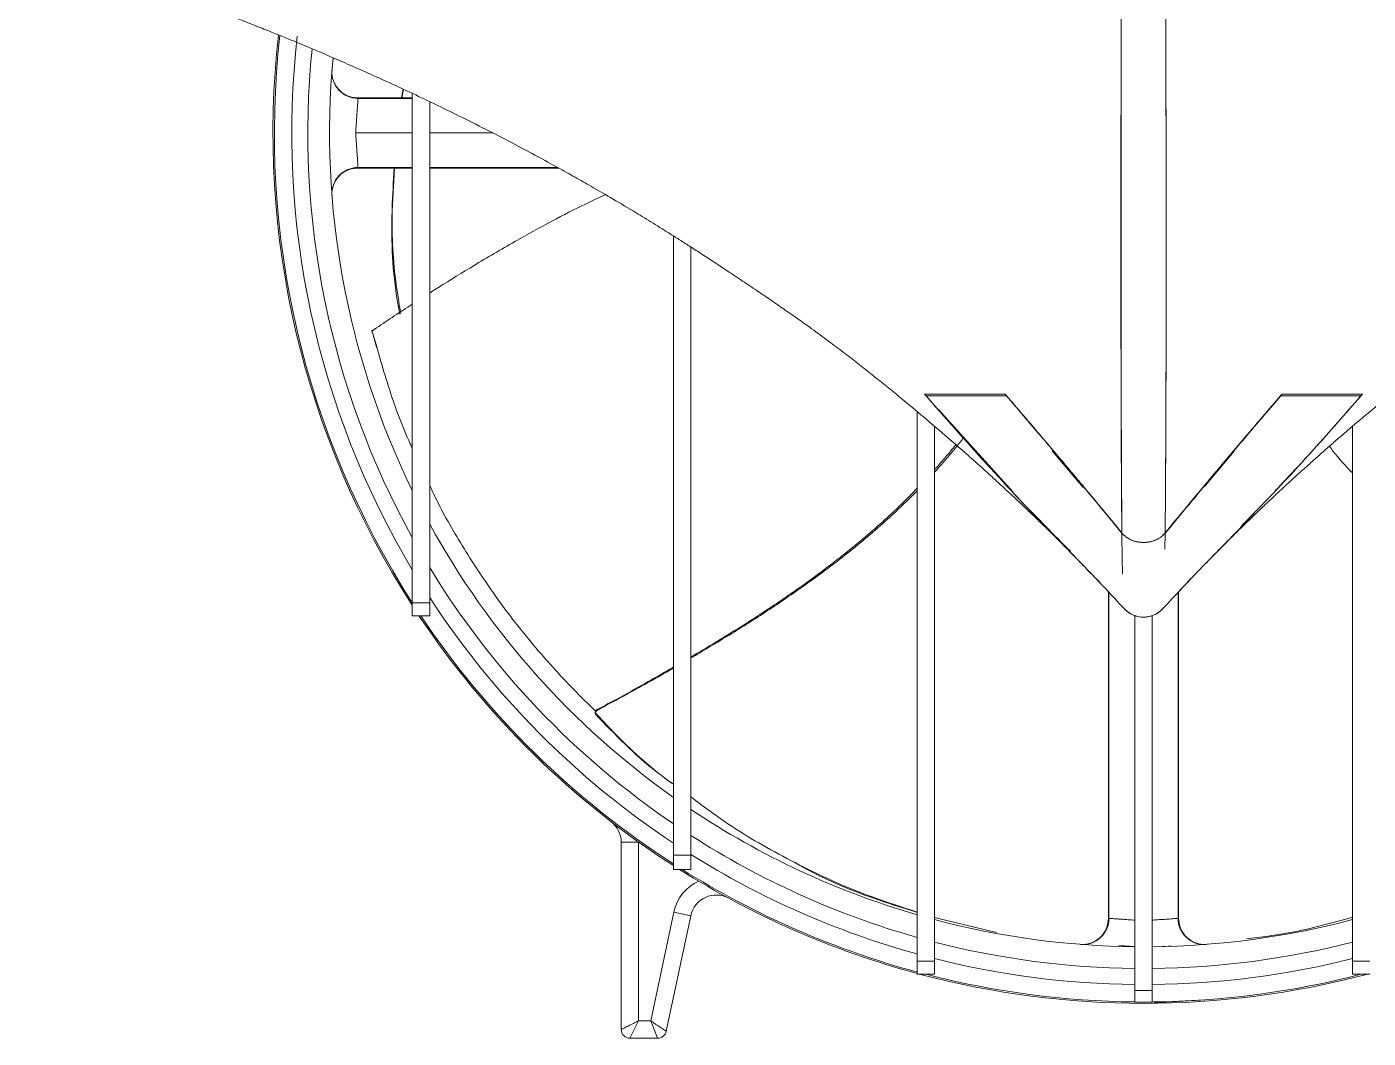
# Model space of a CAD drawing. Header units: millimetres. Extents: x 744 to 5705, y 930 to 4879.
# Drawn here: x 5350.9 to 5505, y 3302.5 to 3418.7 of the extents above; entities that cross this region are included whole.
import ezdxf

# ---------------------------------------------------------------- set-up
doc = ezdxf.new("R2010")
doc.units = ezdxf.units.MM
doc.header["$MEASUREMENT"] = 0

msp = doc.modelspace()

# ---------------------------------------------------------------- linework, layer by layer
at = {"color": 8, "linetype": 'Continuous', "lineweight": 15, "true_color": 0x808080}
for p, q in [((5385.93, 3413.67), (5385.92, 3413.59)), ((5395.15, 3410.51), (5388.92, 3410.51)), ((5388.65, 3406.54), (5395.15, 3406.54)), ((5397.15, 3406.54), (5404.41, 3406.54)), ((5388.92, 3402.58), (5395.15, 3402.58)), ((5388.93, 3402.51), (5388.92, 3402.58)), ((5397.15, 3402.58), (5411.86, 3402.58)), ((5476.67, 3360.4), (5476.67, 3360.58)), ((5481.64, 3360.58), (5481.62, 3358.74)), ((5475.19, 3316.31), (5475.19, 3353.77)), ((5483.12, 3316.31), (5483.12, 3353.77)), ((5483.19, 3316.32), (5483.12, 3316.31)), ((5476.32, 3313.18), (5478.15, 3313.09))]:
    msp.add_line(p, q, dxfattribs=at)
at = {"color": 7, "linetype": 'Continuous', "lineweight": 15, "true_color": 0xffffff}
for p, q in [((5385.94, 3413.81), (5385.95, 3413.67)), ((5395.15, 3410.58), (5388.92, 3410.58)), ((5394.09, 3411.59), (5393.93, 3410.58)), ((5393.95, 3410.58), (5394.13, 3411.57)), ((5395.15, 3352.55), (5395.15, 3411.09)), ((5397.15, 3352.55), (5397.15, 3410.14)), ((5388.93, 3402.51), (5395.15, 3402.51)), ((5397.15, 3402.51), (5411.97, 3402.51)), ((5425.15, 3323.57), (5425.15, 3394.72)), ((5427.15, 3323.57), (5427.15, 3393.44)), ((5391.1, 3381.86), (5390.57, 3383.63)), ((5454, 3376.54), (5454.01, 3376.54)), ((5463.24, 3376.54), (5454, 3376.54)), ((5454.18, 3376.34), (5459.11, 3376.34)), ((5456.18, 3376.54), (5458.74, 3376.54)), ((5463.24, 3376.54), (5463.25, 3376.54)), ((5463.25, 3376.54), (5463.24, 3376.54)), ((5463.24, 3376.54), (5463.25, 3376.54)), ((5494.93, 3376.34), (5504.13, 3376.34)), ((5504.31, 3376.54), (5495.07, 3376.54)), ((5503.97, 3376.17), (5504.31, 3376.54)), ((5455.6, 3374.78), (5464.18, 3365.28)), ((5453.15, 3311.4), (5453.15, 3374.53)), ((5455.15, 3311.4), (5455.15, 3372.84)), ((5503.15, 3372.83), (5503.15, 3311.4)), ((5472.24, 3365.8), (5468.68, 3370.03)), ((5489.58, 3369.97), (5486.2, 3365.95)), ((5470.83, 3358.29), (5469.03, 3360.13)), ((5476.75, 3360.5), (5476.67, 3360.58)), ((5481.64, 3360.58), (5481.57, 3360.51)), ((5475.12, 3353.83), (5475.12, 3316.31)), ((5483.19, 3316.32), (5483.19, 3353.83)), ((5395.15, 3352.55), (5397.15, 3352.55)), ((5395.15, 3351.05), (5395.15, 3352.55)), ((5397.15, 3351.05), (5397.15, 3352.55)), ((5395.15, 3351.05), (5397.15, 3351.05)), ((5478.15, 3308.03), (5478.15, 3351.14)), ((5480.15, 3308.03), (5480.15, 3351.08)), ((5419.15, 3325.06), (5421.15, 3325.06)), ((5419.15, 3325.06), (5419.15, 3303.54)), ((5421.15, 3325.08), (5421.15, 3325.06)), ((5421.15, 3325.06), (5421.15, 3304.54)), ((5425.15, 3323.57), (5427.15, 3323.57)), ((5425.15, 3321.93), (5425.15, 3323.57)), ((5427.15, 3321.93), (5427.15, 3323.57)), ((5425.15, 3321.93), (5427.15, 3321.93)), ((5422.54, 3304.54), (5425.19, 3317.03)), ((5427.14, 3316.61), (5424.32, 3303.34)), ((5425.19, 3317.03), (5427.14, 3316.61)), ((5455.15, 3316.42), (5462.26, 3314.69)), ((5477.03, 3313.07), (5476.32, 3313.11)), ((5482, 3313.11), (5481.28, 3313.07)), ((5482.38, 3313.13), (5482, 3313.11)), ((5453.15, 3311.4), (5455.15, 3311.4)), ((5453.15, 3309.88), (5453.15, 3311.4)), ((5455.15, 3309.88), (5455.15, 3311.4)), ((5505.15, 3311.4), (5503.15, 3311.4)), ((5503.15, 3311.4), (5503.15, 3309.88)), ((5453.15, 3309.88), (5455.15, 3309.88)), ((5505.15, 3309.88), (5503.15, 3309.88)), ((5478.15, 3308.03), (5480.15, 3308.03)), ((5478.15, 3306.7), (5478.15, 3308.03)), ((5480.15, 3306.7), (5480.15, 3308.03)), ((5480.38, 3306.61), (5485.69, 3306.92)), ((5478.15, 3306.7), (5480.15, 3306.7)), ((5420.15, 3302.54), (5421.15, 3304.54)), ((5422.54, 3304.54), (5421.15, 3304.54)), ((5422.54, 3304.54), (5423.34, 3302.54)), ((5423.34, 3302.54), (5420.15, 3302.54))]:
    msp.add_line(p, q, dxfattribs=at)
for centre, radius, start, end in [((5479.15, 3406.54), 100, 173.544, 212.8599), ((5479.15, 3406.54), 99.84, 173.5668, 212.7199), ((5479.15, 3406.54), 97.84, 173.4694, 210.8491), ((5479.15, 3406.54), 93.5, 174.7079, 206.052), ((5388.92, 3413.51), 3, 175.5941, 270.0062), ((5388.92, 3399.58), 3, 89.9938, 184.4059), ((5479.15, 3406.54), 93.5, 208.7168, 234.7223), ((5479.15, 3406.54), 97.84, 213.0621, 236.5021), ((5479.15, 3406.54), 100, 213.7065, 237.3164), ((5479.15, 3406.54), 99.84, 213.7668, 237.2585), ((5479.15, 3406.54), 93.5, 236.2101, 253.8547), ((5416.15, 3325.06), 3, 0, 52.2911), ((5479.15, 3406.54), 97.84, 237.8955, 254.5895), ((5479.15, 3406.54), 100, 237.7946, 254.9299), ((5479.15, 3406.54), 99.84, 237.9381, 254.9056), ((5430.08, 3315.99), 5, 113.5547, 168), ((5430.08, 3315.99), 3, 61.5454, 168), ((5479.15, 3406.54), 93.5, 255.1266, 269.3872), ((5472.19, 3316.31), 3, 265.5941, 0.0062), ((5479.15, 3406.54), 93.5, 270.6128, 284.8734), ((5486.12, 3316.31), 3, 179.9938, 274.4059), ((5479.15, 3406.54), 97.84, 255.8009, 269.4144), ((5479.15, 3406.54), 97.84, 270.5856, 284.1991), ((5479.15, 3406.54), 100, 255.1549, 284.8451), ((5479.15, 3406.54), 99.84, 255.4992, 269.4261), ((5479.15, 3406.54), 99.84, 270.5739, 284.5008), ((5420.15, 3303.54), 1, 180, 270), ((5423.34, 3303.54), 1, 270, 348)]:
    msp.add_arc(centre, radius, start, end, dxfattribs=at)
at = {"color": 8, "linetype": 'Continuous', "lineweight": 15, "true_color": 0x808080}
for start, end in [(174.2376, 208.955), (211.3322, 235.7711), (237.2028, 254.2861), (255.5225, 269.4032), (270.5968, 284.4775)]:
    msp.add_arc((5479.15, 3406.54), 96, start, end, dxfattribs=at)
at = {"color": 7, "linetype": 'Continuous', "lineweight": 15, "true_color": 0xffffff}
for points, knots in [([(5476.67, 3532.71), (5476.67, 3527.46), (5476.67, 3522.22), (5476.67, 3511.76), (5476.67, 3506.55), (5476.67, 3496.16), (5476.66, 3490.99), (5476.66, 3480.73), (5476.65, 3475.63), (5476.64, 3465.57), (5476.64, 3460.59), (5476.62, 3450.82), (5476.62, 3446.01), (5476.61, 3436.62), (5476.6, 3432.05), (5476.59, 3426.5), (5476.59, 3425.4), (5476.59, 3423.23), (5476.59, 3422.15), (5476.58, 3418.97), (5476.58, 3416.9), (5476.57, 3410.84), (5476.57, 3407.03), (5476.56, 3399.87), (5476.56, 3396.53), (5476.56, 3390.34), (5476.56, 3387.48), (5476.56, 3384.2), (5476.56, 3383.56), (5476.57, 3382.3), (5476.57, 3381.69), (5476.57, 3379.9), (5476.57, 3378.76), (5476.58, 3375.54), (5476.59, 3373.62), (5476.6, 3370.17), (5476.61, 3368.63), (5476.62, 3365.86), (5476.63, 3364.64), (5476.65, 3362.43), (5476.66, 3361.46), (5476.67, 3360.58)], [0, 0, 0, 0, 0.0625, 0.0625, 0.125, 0.125, 0.1875, 0.1875, 0.25, 0.25, 0.3125, 0.3125, 0.375, 0.375, 0.4375, 0.4375, 0.453125, 0.453125, 0.46875, 0.46875, 0.5, 0.5, 0.5625, 0.5625, 0.625, 0.625, 0.6875, 0.6875, 0.703125, 0.703125, 0.71875, 0.71875, 0.75, 0.75, 0.8125, 0.8125, 0.875, 0.875, 0.9375, 0.9375, 1, 1, 1, 1]), ([(5476.69, 3532.71), (5476.69, 3532.38), (5476.69, 3531.73), (5476.69, 3530.41), (5476.69, 3528.76), (5476.69, 3526.79), (5476.69, 3524.16), (5476.69, 3520.87), (5476.69, 3517.04), (5476.69, 3513.1), (5476.69, 3507.87), (5476.68, 3501.24), (5476.68, 3493.45), (5476.67, 3483.12), (5476.66, 3470.86), (5476.64, 3455.9), (5476.63, 3443.96), (5476.62, 3434.25), (5476.6, 3425.26), (5476.59, 3416.51), (5476.58, 3408.12), (5476.58, 3401.99), (5476.57, 3396.11), (5476.57, 3389.99), (5476.58, 3383.6), (5476.59, 3378.51), (5476.6, 3374.67), (5476.61, 3371.88), (5476.62, 3369.37), (5476.63, 3367.2), (5476.64, 3365.26), (5476.65, 3363.9), (5476.66, 3362.97), (5476.66, 3362.4), (5476.67, 3361.8), (5476.67, 3361.19), (5476.68, 3360.79), (5476.68, 3360.58)], [0, 0, 0, 0, 0.003921, 0.007842, 0.015685, 0.023527, 0.031369, 0.047054, 0.062739, 0.077172, 0.094107, 0.125475, 0.156842, 0.188209, 0.250915, 0.307596, 0.376129, 0.406152, 0.438862, 0.501471, 0.535223, 0.572435, 0.60585, 0.643329, 0.695381, 0.750697, 0.779452, 0.813108, 0.845464, 0.875343, 0.905632, 0.937603, 0.948085, 0.959565, 0.972045, 0.985523, 1, 1, 1, 1]), ([(5481.64, 3360.58), (5481.65, 3361.46), (5481.66, 3362.43), (5481.68, 3364.64), (5481.69, 3365.86), (5481.7, 3368.63), (5481.71, 3370.17), (5481.72, 3373.62), (5481.73, 3375.54), (5481.74, 3378.76), (5481.74, 3379.9), (5481.74, 3381.69), (5481.74, 3382.3), (5481.74, 3383.56), (5481.75, 3384.2), (5481.75, 3387.48), (5481.75, 3390.34), (5481.75, 3396.53), (5481.75, 3399.87), (5481.74, 3407.03), (5481.74, 3410.84), (5481.73, 3416.9), (5481.73, 3418.97), (5481.72, 3422.15), (5481.72, 3423.23), (5481.72, 3425.4), (5481.72, 3426.5), (5481.71, 3432.05), (5481.7, 3436.62), (5481.69, 3446.01), (5481.69, 3450.82), (5481.67, 3460.59), (5481.67, 3465.57), (5481.66, 3475.63), (5481.65, 3480.73), (5481.65, 3490.99), (5481.64, 3496.16), (5481.64, 3506.55), (5481.64, 3511.76), (5481.64, 3522.22), (5481.64, 3527.46), (5481.64, 3532.71)], [0, 0, 0, 0, 0.0625, 0.0625, 0.125, 0.125, 0.1875, 0.1875, 0.25, 0.25, 0.28125, 0.28125, 0.296875, 0.296875, 0.3125, 0.3125, 0.375, 0.375, 0.4375, 0.4375, 0.5, 0.5, 0.53125, 0.53125, 0.546875, 0.546875, 0.5625, 0.5625, 0.625, 0.625, 0.6875, 0.6875, 0.75, 0.75, 0.8125, 0.8125, 0.875, 0.875, 0.9375, 0.9375, 1, 1, 1, 1]), ([(5481.64, 3360.58), (5481.64, 3360.7), (5481.65, 3360.92), (5481.65, 3361.27), (5481.65, 3361.61), (5481.66, 3361.95), (5481.66, 3362.28), (5481.66, 3362.6), (5481.66, 3362.92), (5481.67, 3363.23), (5481.67, 3363.99), (5481.68, 3365.26), (5481.69, 3367.2), (5481.7, 3369.37), (5481.72, 3371.88), (5481.73, 3374.67), (5481.74, 3378.39), (5481.75, 3383.19), (5481.75, 3389.26), (5481.75, 3395.29), (5481.75, 3401.41), (5481.74, 3407.8), (5481.73, 3416.39), (5481.72, 3425.26), (5481.71, 3434.25), (5481.69, 3443.96), (5481.68, 3455.9), (5481.66, 3470.86), (5481.65, 3483.12), (5481.64, 3493.45), (5481.64, 3501.24), (5481.64, 3507.87), (5481.64, 3513.1), (5481.63, 3517.04), (5481.64, 3520.87), (5481.64, 3524.16), (5481.64, 3526.79), (5481.64, 3528.76), (5481.64, 3530.41), (5481.64, 3531.73), (5481.64, 3532.38), (5481.64, 3532.71)], [0, 0, 0, 0, 0.008166, 0.016024, 0.023573, 0.030814, 0.037748, 0.044372, 0.050689, 0.056697, 0.062397, 0.094368, 0.124657, 0.154535, 0.186892, 0.220547, 0.249303, 0.301022, 0.349562, 0.38911, 0.424027, 0.463091, 0.498531, 0.561139, 0.593848, 0.623872, 0.692405, 0.749086, 0.811791, 0.843159, 0.874525, 0.905893, 0.922828, 0.937261, 0.952946, 0.968631, 0.976473, 0.984315, 0.992158, 0.996079, 1, 1, 1, 1]), ([(5350.87, 3427.86), (5351.8, 3427.58), (5353.87, 3426.97), (5356.98, 3426), (5360.16, 3424.97), (5363.16, 3423.97), (5365.97, 3423.01), (5368.57, 3422.09), (5370.99, 3421.21), (5373.23, 3420.37), (5375.31, 3419.58), (5377.22, 3418.84), (5378.96, 3418.14), (5380.53, 3417.51), (5381.91, 3416.94), (5383.14, 3416.43), (5384.43, 3415.88), (5386.02, 3415.2), (5387.98, 3414.35), (5390.35, 3413.3), (5392.86, 3412.16), (5395.52, 3410.93), (5398.33, 3409.58), (5401.27, 3408.14), (5404.4, 3406.56), (5407.28, 3405.05), (5409.85, 3403.68), (5412.11, 3402.44), (5414.11, 3401.32), (5415.92, 3400.29), (5418.19, 3398.97), (5420.22, 3397.76), (5421.81, 3396.79), (5422.81, 3396.18), (5423.85, 3395.53), (5424.94, 3394.85), (5426.06, 3394.14), (5427.19, 3393.42), (5428.57, 3392.53), (5430.09, 3391.53), (5431.75, 3390.43), (5433.6, 3389.2), (5435.22, 3388.11), (5436.78, 3387.04), (5438.28, 3386), (5439.71, 3385), (5441.31, 3383.85), (5443.02, 3382.59), (5444.77, 3381.28), (5446.38, 3380.03), (5447.77, 3378.92), (5449.26, 3377.73), (5451.05, 3376.28), (5453.17, 3374.53), (5455.65, 3372.44), (5457.71, 3370.65), (5459.27, 3369.27), (5460.35, 3368.31), (5461.44, 3367.32), (5462.42, 3366.42), (5463.32, 3365.59), (5464.12, 3364.85), (5464.94, 3364.07), (5465.87, 3363.19), (5466.98, 3362.12), (5468.29, 3360.84), (5469.49, 3359.66), (5470.2, 3358.94), (5470.42, 3358.72)], [0, 0, 0, 0, 0.022426, 0.050068, 0.076743, 0.102456, 0.127213, 0.150602, 0.173078, 0.194646, 0.215308, 0.235463, 0.254682, 0.272969, 0.290327, 0.306946, 0.323523, 0.340124, 0.366111, 0.39216, 0.418272, 0.444449, 0.470694, 0.497012, 0.523383, 0.549207, 0.572994, 0.596046, 0.618366, 0.640241, 0.66256, 0.685397, 0.693049, 0.700758, 0.708527, 0.716354, 0.72424, 0.732055, 0.73934, 0.746064, 0.751636, 0.756965, 0.762667, 0.768798, 0.775362, 0.782363, 0.789805, 0.801676, 0.814534, 0.828387, 0.843122, 0.857691, 0.87185, 0.893268, 0.913672, 0.933061, 0.940814, 0.947917, 0.954327, 0.960044, 0.963285, 0.966682, 0.970665, 0.975238, 0.980402, 0.987851, 0.996271, 1, 1, 1, 1]), ([(5487.68, 3358.49), (5487.78, 3358.59), (5488.36, 3359.18), (5489.39, 3360.21), (5490.74, 3361.54), (5491.97, 3362.73), (5493.09, 3363.8), (5494.08, 3364.73), (5495.13, 3365.71), (5496.19, 3366.69), (5497.24, 3367.65), (5498.33, 3368.62), (5499.41, 3369.58), (5500.48, 3370.53), (5501.59, 3371.49), (5502.68, 3372.43), (5503.87, 3373.44), (5505.14, 3374.51), (5506.5, 3375.64), (5507.84, 3376.74), (5509.15, 3377.8), (5510.46, 3378.85), (5511.67, 3379.82), (5513.04, 3380.88), (5514.52, 3382.01), (5516.11, 3383.19), (5517.81, 3384.42), (5519.61, 3385.7), (5521.54, 3387.04), (5523.55, 3388.41), (5525.77, 3389.9), (5527.92, 3391.32), (5529.59, 3392.42), (5531.08, 3393.39), (5532.28, 3394.15), (5533.46, 3394.9), (5534.92, 3395.82), (5536.6, 3396.85), (5538.41, 3397.94), (5540.01, 3398.89), (5541.3, 3399.65), (5542.35, 3400.26), (5543.17, 3400.73), (5544.02, 3401.21), (5545.01, 3401.77), (5546.17, 3402.41), (5547.5, 3403.15), (5548.95, 3403.94), (5550.52, 3404.78), (5552.2, 3405.66), (5553.84, 3406.51), (5555.41, 3407.31), (5556.88, 3408.06), (5558.41, 3408.81), (5559.96, 3409.57), (5561.49, 3410.3), (5562.98, 3411.01), (5564.6, 3411.77), (5566.35, 3412.57), (5568.21, 3413.41), (5570, 3414.2), (5571.83, 3415), (5573.65, 3415.78), (5575.43, 3416.53), (5577.07, 3417.21), (5578.57, 3417.82), (5579.93, 3418.36), (5580.98, 3418.78), (5581.77, 3419.08), (5582.33, 3419.3), (5582.85, 3419.5), (5583.33, 3419.69), (5583.82, 3419.88), (5584.36, 3420.08), (5584.99, 3420.32), (5585.72, 3420.6), (5586.56, 3420.91), (5587.49, 3421.26), (5588.5, 3421.63), (5589.56, 3422.01), (5590.67, 3422.41), (5591.82, 3422.82), (5593.04, 3423.24), (5594.34, 3423.69), (5595.7, 3424.15), (5597.14, 3424.63), (5598.7, 3425.15), (5600.4, 3425.69), (5602.23, 3426.27), (5604.15, 3426.86), (5605.9, 3427.39), (5607.02, 3427.72), (5607.46, 3427.85)], [0, 0, 0, 0, 0.001686, 0.009466, 0.01639, 0.022534, 0.0279, 0.032493, 0.036317, 0.041183, 0.046663, 0.052759, 0.059975, 0.067748, 0.075718, 0.083872, 0.092208, 0.103105, 0.1143, 0.125791, 0.13758, 0.149666, 0.161943, 0.173648, 0.184631, 0.194898, 0.204454, 0.213304, 0.221456, 0.228917, 0.235698, 0.241846, 0.24858, 0.255918, 0.263824, 0.271737, 0.27949, 0.293853, 0.307641, 0.320859, 0.33351, 0.343054, 0.352274, 0.361813, 0.371964, 0.384846, 0.398593, 0.413207, 0.428688, 0.445035, 0.46225, 0.475557, 0.48934, 0.5036, 0.518002, 0.531967, 0.545485, 0.558556, 0.5758, 0.592198, 0.607753, 0.622464, 0.639051, 0.654723, 0.669481, 0.683323, 0.696249, 0.708258, 0.714421, 0.72031, 0.725926, 0.731268, 0.736636, 0.742751, 0.749647, 0.758135, 0.767569, 0.77795, 0.78928, 0.801559, 0.813548, 0.826323, 0.839887, 0.854241, 0.869387, 0.885325, 0.902059, 0.921386, 0.941679, 0.962942, 0.985178, 1, 1, 1, 1]), ([(5388.93, 3410.56), (5388.64, 3410.58), (5388.03, 3410.63), (5387.18, 3411.06), (5386.46, 3411.73), (5386.2, 3412.32), (5386.07, 3412.62)], [0, 0, 0, 0, 0.2326547, 0.4842084, 0.744261, 1, 1, 1, 1]), ([(5388.65, 3406.54), (5388.65, 3406.65), (5388.66, 3406.75), (5388.67, 3406.97), (5388.68, 3407.1), (5388.71, 3407.38), (5388.72, 3407.54), (5388.74, 3407.85), (5388.75, 3408.02), (5388.77, 3408.32), (5388.78, 3408.45), (5388.8, 3408.71), (5388.8, 3408.83), (5388.82, 3409.16), (5388.84, 3409.35), (5388.86, 3409.67), (5388.87, 3409.8), (5388.89, 3410.03), (5388.89, 3410.13), (5388.91, 3410.37), (5388.92, 3410.46), (5388.92, 3410.51)], [0, 0, 0, 0, 0.0625, 0.0625, 0.125, 0.125, 0.1875, 0.1875, 0.25, 0.25, 0.3125, 0.3125, 0.375, 0.375, 0.5, 0.5, 0.625, 0.625, 0.75, 0.75, 1, 1, 1, 1]), ([(5388.92, 3402.58), (5388.92, 3402.62), (5388.91, 3402.72), (5388.89, 3402.96), (5388.89, 3403.06), (5388.87, 3403.29), (5388.86, 3403.42), (5388.84, 3403.74), (5388.82, 3403.93), (5388.8, 3404.26), (5388.8, 3404.38), (5388.78, 3404.64), (5388.77, 3404.78), (5388.75, 3405.08), (5388.74, 3405.24), (5388.72, 3405.55), (5388.71, 3405.71), (5388.68, 3405.99), (5388.67, 3406.12), (5388.66, 3406.34), (5388.65, 3406.44), (5388.65, 3406.54)], [0, 0, 0, 0, 0.25, 0.25, 0.375, 0.375, 0.5, 0.5, 0.625, 0.625, 0.6875, 0.6875, 0.75, 0.75, 0.8125, 0.8125, 0.875, 0.875, 0.9375, 0.9375, 1, 1, 1, 1]), ([(5385.94, 3399.92), (5386.02, 3400.26), (5386.18, 3400.95), (5386.91, 3401.84), (5387.9, 3402.42), (5388.59, 3402.48), (5388.93, 3402.51)], [0, 0, 0, 0, 0.250169, 0.504709, 0.756637, 1, 1, 1, 1]), ([(5393.73, 3385.74), (5393.68, 3386), (5392.93, 3389.65), (5392.64, 3395.3), (5392.99, 3400.63), (5393.11, 3402.51)], [0, 0, 0, 0, 0.04725, 0.663494, 1, 1, 1, 1]), ([(5393.08, 3402.51), (5392.98, 3400.98), (5392.7, 3396.68), (5392.96, 3391.06), (5393.61, 3387.06), (5393.82, 3385.8)], [0, 0, 0, 0, 0.274018, 0.772024, 1, 1, 1, 1]), ([(5417.34, 3399.46), (5416.73, 3399.18), (5414.84, 3398.31), (5411.56, 3396.62), (5407.31, 3394.31), (5402.97, 3391.77), (5399.52, 3389.67), (5397.66, 3388.48), (5397.15, 3388.15)], [0, 0, 0, 0, 0.087561, 0.271049, 0.477965, 0.714459, 0.922567, 1, 1, 1, 1]), ([(5395.15, 3386.87), (5394.98, 3386.76), (5393.42, 3385.76), (5391.89, 3384.72), (5390.53, 3383.79)], [0, 0, 0, 0, 0.110087, 1, 1, 1, 1]), ([(5390.53, 3383.8), (5390.52, 3383.81), (5390.52, 3383.84), (5390.51, 3383.88), (5390.5, 3383.9), (5390.5, 3383.9), (5390.51, 3383.87), (5390.52, 3383.83), (5390.53, 3383.8), (5390.53, 3383.79)], [0, 0, 0, 0, 0.101186, 0.266217, 0.421193, 0.571011, 0.722059, 0.879723, 1, 1, 1, 1]), ([(5390.53, 3383.79), (5391.18, 3381.52), (5392.41, 3377.2), (5394.04, 3372.68), (5395.07, 3370.48), (5395.15, 3370.31)], [0, 0, 0, 0, 0.504866, 0.961434, 1, 1, 1, 1]), ([(5390.57, 3383.63), (5390.56, 3383.65), (5390.55, 3383.7), (5390.54, 3383.75), (5390.53, 3383.77)], [0, 0, 0, 0, 0.510251, 1, 1, 1, 1]), ([(5454, 3376.54), (5456.34, 3373.89), (5461.14, 3368.43), (5466.74, 3362.43), (5470.06, 3359.1), (5470.65, 3358.5)], [0, 0, 0, 0, 0.4384452, 0.899686, 1, 1, 1, 1]), ([(5456.18, 3376.54), (5456.02, 3376.54), (5455.52, 3376.54), (5454.79, 3376.54), (5454.27, 3376.54), (5454.01, 3376.54)], [0, 0, 0, 0, 0.196677, 0.589479, 1, 1, 1, 1]), ([(5463.38, 3376.34), (5463.26, 3376.34), (5463.01, 3376.34), (5462.66, 3376.34), (5462.31, 3376.34), (5461.96, 3376.34), (5461.61, 3376.34), (5461.27, 3376.34), (5460.93, 3376.34), (5460.59, 3376.34), (5459.92, 3376.34), (5458.94, 3376.34), (5457.95, 3376.34), (5457.19, 3376.34), (5456.64, 3376.34), (5456.1, 3376.34), (5455.59, 3376.34), (5455.1, 3376.34), (5454.62, 3376.34), (5454.33, 3376.34), (5454.18, 3376.34)], [0, 0, 0, 0, 0.02599, 0.052427, 0.079311, 0.106643, 0.134421, 0.162646, 0.191318, 0.220435, 0.249999, 0.371086, 0.5, 0.565789, 0.633457, 0.703004, 0.774431, 0.847738, 0.922928, 1, 1, 1, 1]), ([(5454.18, 3376.34), (5457.76, 3372.27), (5463.03, 3366.26), (5468.87, 3360.38), (5470.75, 3358.48)], [0, 0, 0, 0, 0.677079, 1, 1, 1, 1]), ([(5463.25, 3376.54), (5463.01, 3376.54), (5462.52, 3376.54), (5461.81, 3376.54), (5461.11, 3376.54), (5460.44, 3376.54), (5459.89, 3376.54), (5459.43, 3376.54), (5459.07, 3376.54), (5458.85, 3376.54), (5458.74, 3376.54)], [0, 0, 0, 0, 0.138384, 0.281528, 0.429427, 0.582077, 0.728783, 0.8211, 0.915181, 1, 1, 1, 1]), ([(5476.67, 3360.58), (5476.09, 3361.28), (5474.95, 3362.66), (5473.24, 3364.72), (5471.55, 3366.76), (5469.86, 3368.77), (5468.19, 3370.75), (5466.53, 3372.7), (5464.88, 3374.63), (5463.79, 3375.91), (5463.24, 3376.54)], [0, 0, 0, 0, 0.130444, 0.259331, 0.386663, 0.512439, 0.63666, 0.759327, 0.88044, 1, 1, 1, 1]), ([(5476.68, 3360.58), (5476.15, 3361.23), (5475.07, 3362.54), (5473.43, 3364.52), (5471.75, 3366.54), (5469.52, 3369.19), (5466.7, 3372.53), (5464.42, 3375.19), (5463.25, 3376.54)], [0, 0, 0, 0, 0.121397, 0.245205, 0.371411, 0.5, 0.744066, 1, 1, 1, 1]), ([(5495.07, 3376.54), (5494.52, 3375.91), (5493.44, 3374.64), (5491.83, 3372.77), (5490.27, 3370.92), (5488.74, 3369.11), (5487.25, 3367.34), (5485.8, 3365.6), (5484.38, 3363.9), (5483, 3362.23), (5482.09, 3361.13), (5481.64, 3360.58)], [0, 0, 0, 0, 0.120128, 0.238027, 0.353683, 0.467086, 0.578225, 0.687094, 0.793684, 0.897988, 1, 1, 1, 1]), ([(5495.07, 3376.54), (5494.52, 3375.91), (5493.43, 3374.63), (5491.78, 3372.7), (5490.12, 3370.75), (5488.45, 3368.77), (5486.76, 3366.76), (5485.07, 3364.72), (5483.36, 3362.66), (5482.22, 3361.28), (5481.64, 3360.58)], [0, 0, 0, 0, 0.119558, 0.240669, 0.363335, 0.487556, 0.613332, 0.740665, 0.869554, 1, 1, 1, 1]), ([(5481.64, 3360.54), (5482.29, 3361.32), (5483.58, 3362.89), (5485.51, 3365.21), (5487.42, 3367.51), (5489.32, 3369.76), (5491.21, 3371.99), (5493.07, 3374.18), (5494.32, 3375.63), (5494.93, 3376.34)], [0, 0, 0, 0, 0.148876, 0.295745, 0.440607, 0.583462, 0.724312, 0.863158, 1, 1, 1, 1]), ([(5490.44, 3361.43), (5491.35, 3362.35), (5496.19, 3367.25), (5500.57, 3372.27), (5504.13, 3376.34)], [0, 0, 0, 0, 0.18758, 1, 1, 1, 1]), ([(5494.29, 3365.45), (5495.15, 3366.35), (5498.63, 3370.02), (5501.87, 3373.74), (5504.31, 3376.54)], [0, 0, 0, 0, 0.2467337, 1, 1, 1, 1]), ([(5504.13, 3376.34), (5504.05, 3376.34), (5503.89, 3376.34), (5503.64, 3376.34), (5503.39, 3376.34), (5503.13, 3376.34), (5502.87, 3376.34), (5502.6, 3376.34), (5502.32, 3376.34), (5502.04, 3376.34), (5501.75, 3376.34), (5501.45, 3376.34), (5501.15, 3376.34), (5500.85, 3376.34), (5500.27, 3376.34), (5499.37, 3376.34), (5498.31, 3376.34), (5497.46, 3376.34), (5496.84, 3376.34), (5496.22, 3376.34), (5495.59, 3376.34), (5495.15, 3376.34), (5494.93, 3376.34)], [0, 0, 0, 0, 0.041735, 0.082923, 0.123565, 0.163662, 0.203213, 0.242219, 0.28068, 0.318595, 0.355966, 0.392792, 0.429073, 0.464809, 0.5, 0.628914, 0.750001, 0.802894, 0.854342, 0.904344, 0.952896, 1, 1, 1, 1]), ([(5504.31, 3376.54), (5504.23, 3376.54), (5504.08, 3376.54), (5503.83, 3376.54), (5503.57, 3376.54), (5503.31, 3376.54), (5503.04, 3376.54), (5502.77, 3376.54), (5502.49, 3376.54), (5502.21, 3376.54), (5501.92, 3376.54), (5501.62, 3376.54), (5501.32, 3376.54), (5501.01, 3376.54), (5500.43, 3376.54), (5499.53, 3376.54), (5498.46, 3376.54), (5497.6, 3376.54), (5496.99, 3376.54), (5496.36, 3376.54), (5495.73, 3376.54), (5495.29, 3376.54), (5495.07, 3376.54)], [0, 0, 0, 0, 0.041738, 0.082929, 0.123574, 0.163672, 0.203224, 0.242231, 0.280691, 0.318606, 0.355976, 0.3928, 0.429079, 0.464813, 0.500001, 0.628913, 0.750001, 0.802894, 0.854342, 0.904343, 0.952896, 1, 1, 1, 1]), ([(5458.51, 3371.55), (5458.42, 3371.44), (5458, 3370.9), (5457.23, 3369.95), (5456.26, 3368.82), (5455.57, 3368.03), (5455.23, 3367.66), (5455.15, 3367.58)], [0, 0, 0, 0, 0.079531, 0.394372, 0.706739, 0.936629, 1, 1, 1, 1]), ([(5455.15, 3367.87), (5455.45, 3368.19), (5456.09, 3368.9), (5456.9, 3369.86), (5457.41, 3370.5), (5457.6, 3370.73)], [0, 0, 0, 0, 0.347097, 0.761774, 1, 1, 1, 1]), ([(5500.51, 3370.55), (5500.66, 3370.35), (5501.47, 3369.27), (5502.4, 3368.28), (5503.15, 3367.48)], [0, 0, 0, 0, 0.181694, 1, 1, 1, 1]), ([(5397.15, 3366.04), (5397.36, 3365.59), (5398.44, 3363.26), (5400.84, 3359.12), (5404.39, 3353.64), (5408.46, 3348.33), (5411.97, 3344.37), (5414.59, 3341.69), (5415.65, 3340.68), (5416.17, 3340.17)], [0, 0, 0, 0, 0.047713, 0.249641, 0.451551, 0.659903, 0.868132, 0.933891, 1, 1, 1, 1]), ([(5427.15, 3346.33), (5427.74, 3346.68), (5429.4, 3347.65), (5432.02, 3349.26), (5434.62, 3350.92), (5436.58, 3352.2), (5438.21, 3353.31), (5439.96, 3354.53), (5441.86, 3355.91), (5443.68, 3357.29), (5445.36, 3358.61), (5447.02, 3359.98), (5448.6, 3361.34), (5450.3, 3362.88), (5451.81, 3364.32), (5452.8, 3365.36), (5453.15, 3365.73)], [0, 0, 0, 0, 0.062788, 0.178066, 0.283143, 0.348389, 0.39404, 0.465952, 0.545211, 0.610536, 0.676199, 0.742184, 0.808476, 0.868332, 0.953329, 1, 1, 1, 1]), ([(5453.15, 3365.45), (5453.08, 3365.37), (5452.45, 3364.72), (5451.14, 3363.45), (5448.4, 3360.91), (5444.69, 3357.83), (5440.16, 3354.48), (5435.72, 3351.46), (5432.08, 3349.16), (5429.22, 3347.43), (5427.84, 3346.61), (5427.16, 3346.22), (5427.15, 3346.21)], [0, 0, 0, 0, 0.010083, 0.083084, 0.168265, 0.353926, 0.527889, 0.690062, 0.851343, 0.927163, 0.999684, 1, 1, 1, 1]), ([(5487.66, 3358.5), (5488.12, 3358.96), (5489.57, 3360.41), (5490.93, 3361.87), (5491.86, 3362.88)], [0, 0, 0, 0, 0.316716, 1, 1, 1, 1]), ([(5476.67, 3360.58), (5476.89, 3360.35), (5477.24, 3360), (5478.02, 3359.66), (5478.72, 3359.5), (5479.42, 3359.49), (5480.07, 3359.59), (5480.4, 3359.73), (5480.57, 3359.81)], [0, 0, 0, 0, 0.298557, 0.464183, 0.603735, 0.744084, 0.867567, 1, 1, 1, 1]), ([(5476.67, 3360.58), (5476.7, 3360.55), (5476.75, 3360.48), (5476.85, 3360.38), (5476.95, 3360.29), (5477.05, 3360.2), (5477.16, 3360.12), (5477.26, 3360.05), (5477.38, 3359.98), (5477.49, 3359.91), (5477.67, 3359.81), (5477.94, 3359.7), (5478.32, 3359.59), (5478.73, 3359.52), (5479.16, 3359.49), (5479.6, 3359.52), (5480, 3359.59), (5480.38, 3359.7), (5480.7, 3359.84), (5480.98, 3360), (5481.22, 3360.17), (5481.45, 3360.36), (5481.58, 3360.51), (5481.64, 3360.58)], [0, 0, 0, 0, 0.03208, 0.063072, 0.092989, 0.121846, 0.149657, 0.176439, 0.202211, 0.226994, 0.250815, 0.315862, 0.375917, 0.439835, 0.501392, 0.562259, 0.625533, 0.68535, 0.750143, 0.804913, 0.864675, 0.929648, 1, 1, 1, 1]), ([(5477.17, 3360.13), (5477.13, 3360.15), (5477.08, 3360.17), (5477.05, 3360.21), (5477.04, 3360.21)], [0, 0, 0, 0, 0.77845, 1, 1, 1, 1]), ([(5480.01, 3359.6), (5480.01, 3359.6), (5479.88, 3359.56), (5479.59, 3359.52), (5479.16, 3359.49), (5478.73, 3359.51), (5478.47, 3359.57), (5478.35, 3359.59)], [0, 0, 0, 0, 0.0062392, 0.2639577, 0.513846, 0.7640815, 1, 1, 1, 1]), ([(5481.39, 3360.34), (5481.42, 3360.36), (5481.53, 3360.43), (5481.59, 3360.52), (5481.64, 3360.58)], [0, 0, 0, 0, 0.239173, 1, 1, 1, 1]), ([(5470.63, 3358.48), (5470.86, 3358.26), (5471.38, 3357.73), (5472.71, 3356.37), (5474.72, 3354.27), (5476.23, 3352.65), (5476.93, 3351.9)], [0, 0, 0, 0, 0.213017, 0.485457, 0.759394, 1, 1, 1, 1]), ([(5470.69, 3358.42), (5470.92, 3358.2), (5471.44, 3357.68), (5472.76, 3356.33), (5474.75, 3354.25), (5476.23, 3352.65), (5476.93, 3351.9)], [0, 0, 0, 0, 0.211536, 0.484515, 0.758988, 1, 1, 1, 1]), ([(5481.38, 3351.9), (5482.08, 3352.65), (5483.59, 3354.27), (5485.59, 3356.37), (5486.93, 3357.73), (5487.45, 3358.26), (5487.68, 3358.49)], [0, 0, 0, 0, 0.240563, 0.514457, 0.786854, 1, 1, 1, 1]), ([(5481.38, 3351.9), (5482.08, 3352.65), (5483.56, 3354.25), (5485.55, 3356.33), (5486.87, 3357.68), (5487.39, 3358.2), (5487.62, 3358.42)], [0, 0, 0, 0, 0.241012, 0.515485, 0.788464, 1, 1, 1, 1]), ([(5476.93, 3351.9), (5477.19, 3351.67), (5477.73, 3351.18), (5478.67, 3350.91), (5479.5, 3350.91), (5480.17, 3351.06), (5480.83, 3351.38), (5481.19, 3351.72), (5481.38, 3351.9)], [0, 0, 0, 0, 0.202975, 0.436748, 0.565884, 0.702808, 0.847515, 1, 1, 1, 1]), ([(5476.96, 3351.87), (5477.1, 3351.73), (5477.39, 3351.45), (5477.93, 3351.15), (5478.53, 3350.95), (5479.15, 3350.89), (5479.78, 3350.95), (5480.38, 3351.15), (5480.92, 3351.45), (5481.21, 3351.73), (5481.35, 3351.87)], [0, 0, 0, 0, 0.118789, 0.245835, 0.372885, 0.499939, 0.626996, 0.754058, 0.881123, 1, 1, 1, 1]), ([(5416.17, 3340.17), (5416.97, 3340.6), (5418.9, 3341.64), (5421.66, 3343.17), (5423.85, 3344.41), (5424.92, 3345.03), (5425.15, 3345.16)], [0, 0, 0, 0, 0.263568, 0.639526, 0.920774, 1, 1, 1, 1]), ([(5425.15, 3345.06), (5425.07, 3345.01), (5424.75, 3344.82), (5423.87, 3344.33), (5422.2, 3343.38), (5419.55, 3341.91), (5417.44, 3340.78), (5416.23, 3340.12)], [0, 0, 0, 0, 0.027576, 0.110011, 0.29683, 0.593534, 1, 1, 1, 1]), ([(5416.14, 3340), (5416.84, 3339.23), (5419.44, 3336.39), (5422.49, 3333.62), (5424.96, 3331.84), (5425.15, 3331.71)], [0, 0, 0, 0, 0.255216, 0.942298, 1, 1, 1, 1]), ([(5425.15, 3331.72), (5424.52, 3332.18), (5421.23, 3334.53), (5418.42, 3337.45), (5416.16, 3339.8)], [0, 0, 0, 0, 0.194339, 1, 1, 1, 1]), ([(5416.23, 3340.12), (5416.25, 3340.09), (5416.28, 3340.07), (5416.3, 3340.05), (5416.31, 3340.04), (5416.3, 3340.05), (5416.28, 3340.07), (5416.24, 3340.11), (5416.21, 3340.14), (5416.17, 3340.17)], [0, 0, 0, 0, 0.25, 0.25, 0.5, 0.5, 0.75, 0.75, 1, 1, 1, 1]), ([(5427.15, 3330.26), (5428.56, 3329.21), (5432.2, 3326.49), (5438.6, 3322.86), (5445.86, 3319.41), (5450.84, 3317.79), (5453.15, 3317.03)], [0, 0, 0, 0, 0.179246, 0.464898, 0.751274, 1, 1, 1, 1]), ([(5453.15, 3317), (5451.45, 3317.53), (5447.21, 3318.85), (5442.47, 3320.79), (5439.61, 3322.44), (5439.06, 3322.76)], [0, 0, 0, 0, 0.350973, 0.874063, 1, 1, 1, 1]), ([(5475.12, 3316.32), (5475.09, 3315.98), (5475.03, 3315.29), (5474.45, 3314.3), (5473.56, 3313.57), (5472.87, 3313.41), (5472.53, 3313.33)], [0, 0, 0, 0, 0.243363, 0.495291, 0.749831, 1, 1, 1, 1]), ([(5485.78, 3313.33), (5485.44, 3313.41), (5484.75, 3313.57), (5483.86, 3314.3), (5483.28, 3315.29), (5483.22, 3315.98), (5483.19, 3316.32)], [0, 0, 0, 0, 0.250169, 0.504709, 0.756637, 1, 1, 1, 1]), ([(5490.97, 3313.94), (5492.65, 3314.15), (5496.77, 3314.67), (5500.78, 3315.78), (5503.15, 3316.43)], [0, 0, 0, 0, 0.4081266, 1, 1, 1, 1]), ([(5419.15, 3303.54), (5419.16, 3303.54), (5419.16, 3303.55), (5419.17, 3303.55), (5419.19, 3303.56), (5419.22, 3303.58), (5419.26, 3303.6), (5419.34, 3303.63), (5419.48, 3303.71), (5419.73, 3303.83), (5420.03, 3303.98), (5420.32, 3304.13), (5420.57, 3304.25), (5420.75, 3304.34), (5420.95, 3304.44), (5421.08, 3304.51), (5421.15, 3304.54)], [0, 0, 0, 0, 0.0389237, 0.0780591, 0.1174467, 0.1571265, 0.1971374, 0.2375174, 0.3559394, 0.4822615, 0.6023858, 0.7374347, 0.7990093, 0.8682218, 0.9232397, 1, 1, 1, 1]), ([(5422.54, 3304.54), (5422.57, 3304.52), (5422.64, 3304.47), (5422.73, 3304.41), (5422.81, 3304.36), (5422.92, 3304.28), (5423.06, 3304.19), (5423.28, 3304.04), (5423.54, 3303.87), (5423.81, 3303.68), (5424.03, 3303.53), (5424.18, 3303.43), (5424.27, 3303.37), (5424.31, 3303.34), (5424.32, 3303.34), (5424.32, 3303.34)], [0, 0, 0, 0, 0.040436, 0.075533, 0.105291, 0.129709, 0.1979, 0.258693, 0.392456, 0.512167, 0.638894, 0.758533, 0.840076, 0.920495, 1, 1, 1, 1])]:
    msp.add_open_spline(points, degree=3, knots=knots, dxfattribs=at)
for points in [[(5463.24, 3376.54), (5467.81, 3371.24), (5472.28, 3365.92), (5476.67, 3360.58)], [(5495.07, 3376.54), (5490.5, 3371.24), (5486.03, 3365.92), (5481.64, 3360.58)]]:
    msp.add_open_spline(points, degree=3, dxfattribs=at)
at = {"color": 8, "linetype": 'Continuous', "lineweight": 15, "true_color": 0x808080}
for points, knots in [([(5476.74, 3355.9), (5476.73, 3356.36), (5476.7, 3357.48), (5476.68, 3359.4), (5476.67, 3360.54)], [0, 0, 0, 0, 0.403602, 1, 1, 1, 1]), ([(5478.15, 3316.11), (5478.1, 3316.11), (5477.67, 3316.14), (5477.19, 3316.17), (5476.61, 3316.21), (5475.96, 3316.25), (5475.41, 3316.29), (5475.26, 3316.31), (5475.19, 3316.31)], [0, 0, 0, 0, 0.013383, 0.114156, 0.234396, 0.362302, 0.678737, 1, 1, 1, 1]), ([(5483.12, 3316.31), (5483.05, 3316.31), (5482.9, 3316.29), (5482.33, 3316.25), (5481.62, 3316.2), (5480.98, 3316.16), (5480.47, 3316.13), (5480.21, 3316.11), (5480.15, 3316.11)], [0, 0, 0, 0, 0.321507, 0.638304, 0.791012, 0.930599, 0.986884, 1, 1, 1, 1])]:
    msp.add_open_spline(points, degree=3, knots=knots, dxfattribs=at)

doc.saveas('drawing.dxf')
